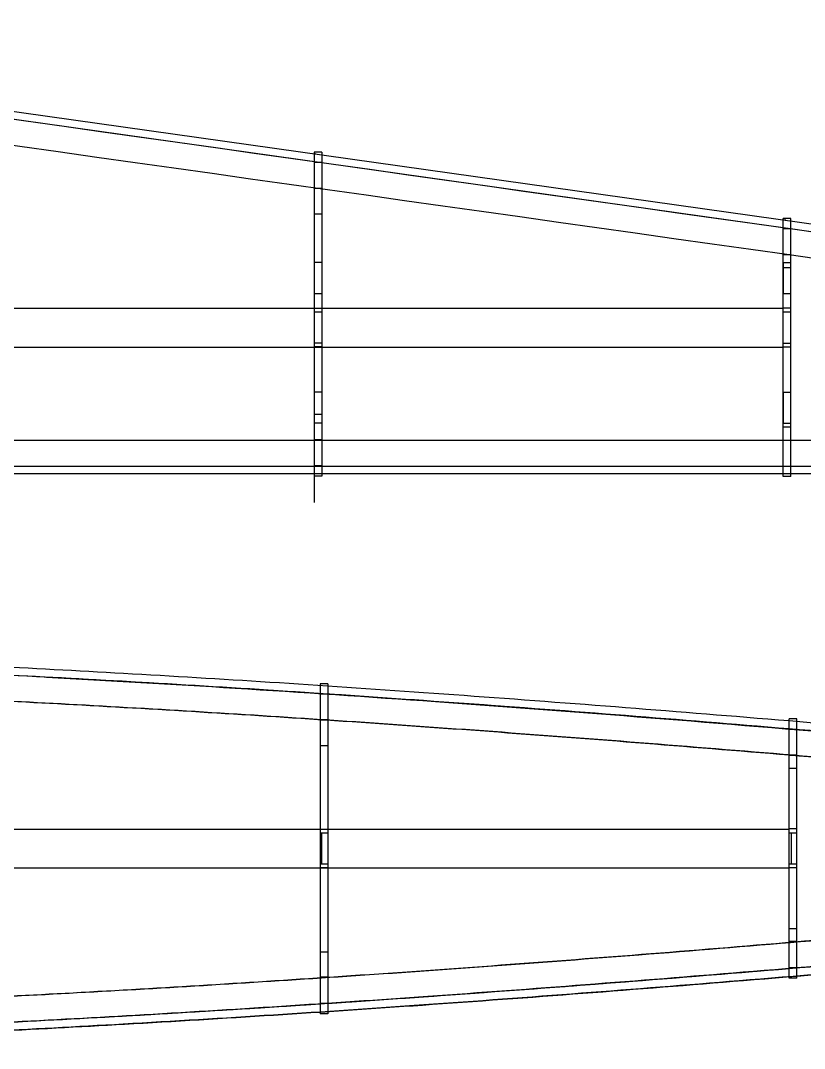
# Model space of a CAD drawing. Header units: millimetres. Extents: x -1145 to 1283, y -288 to 253.
# Drawn here: x 330 to 741, y -286 to 253 of the extents above; entities that cross this region are included whole.
import ezdxf

# ---------------------------------------------------------------- set-up
doc = ezdxf.new("R2010")
doc.units = ezdxf.units.MM
doc.header["$MEASUREMENT"] = 0
doc.layers.add('Dibujo2D$oculto$líneas', color=7, linetype='Continuous', true_color=0xffffff)
doc.layers.add('Dibujo2D$visible$líneas', color=7, linetype='Continuous', true_color=0x000000)

msp = doc.modelspace()

# ---------------------------------------------------------------- linework, layer by layer
at = {"layer": 'Dibujo2D$oculto$líneas'}
for p, q in [((483.66, 183.03), (483.66, 182.93)), ((483.66, 182.93), (483.66, 178.95)), ((484.36, 182.93), (483.66, 182.93)), ((483.66, 178.95), (483.66, 178.47)), ((483.66, 178.47), (483.66, 164.74)), ((487.73, 178.47), (483.66, 178.47)), ((487.73, 182.45), (487.73, 178.47)), ((487.73, 178.47), (487.73, 164.74)), ((483.66, 164.74), (483.66, 125.86)), ((487.73, 164.74), (483.66, 164.74)), ((487.73, 164.74), (487.73, 125.86)), ((487.73, 151.28), (483.66, 151.28)), ((729.67, 143.68), (729.67, 148.33)), ((731.01, 148.14), (729.67, 148.14)), ((733.74, 143.68), (733.74, 147.75)), ((729.67, 129.95), (729.67, 143.68)), ((733.74, 143.68), (729.67, 143.68)), ((733.74, 129.95), (733.74, 143.68)), ((729.67, 125.77), (729.67, 129.95)), ((733.74, 129.95), (729.67, 129.95)), ((733.74, 125.77), (733.74, 129.95)), ((729.72, 125.77), (729.72, 109.46)), ((729.67, 123.29), (733.74, 123.29)), ((483.66, 109.55), (483.66, 57.89)), ((487.73, 109.55), (487.73, 57.89)), ((729.67, 57.8), (729.67, 109.46)), ((733.74, 57.8), (733.74, 109.46)), ((-3.6, 101.95), (729.67, 101.95)), ((483.66, 102.04), (487.73, 102.04)), ((483.66, 100), (487.73, 100)), ((733.74, 101.95), (729.67, 101.95)), ((733.74, 99.91), (729.67, 99.91)), ((-3.6, 81.56), (729.67, 81.56)), ((487.73, 83.69), (483.66, 83.69)), ((487.73, 81.65), (483.66, 81.65)), ((729.67, 83.6), (733.74, 83.6)), ((733.74, 81.56), (729.67, 81.56)), ((729.72, 57.8), (729.72, 41.49)), ((483.66, 46.41), (487.73, 46.41)), ((483.66, 41.58), (483.66, 32.81)), ((487.73, 41.58), (487.73, 32.81)), ((729.67, 32.72), (729.67, 41.49)), ((733.74, 39.52), (729.67, 39.52)), ((733.74, 32.72), (733.74, 41.49)), ((-3.6, 32.72), (731.15, 32.72)), ((487.73, 32.81), (483.66, 32.81)), ((483.66, 32.81), (483.66, 19.22)), ((487.73, 32.81), (487.73, 19.22)), ((729.67, 19.13), (729.67, 32.72)), ((731.15, 32.72), (733.74, 32.72)), ((733.74, 32.72), (976.51, 32.72)), ((733.74, 19.13), (733.74, 32.72)), ((487.73, 19.22), (483.66, 19.22)), ((483.66, 19.22), (483.66, 19.13)), ((483.66, 19.13), (483.66, 15.05)), ((487.73, 19.22), (487.73, 19.13)), ((487.73, 19.13), (487.73, 15.05)), ((729.67, 15.05), (729.67, 19.13)), ((733.74, 15.05), (733.74, 19.13)), ((486.74, -96.11), (486.74, -100.51)), ((490.81, -96.38), (490.81, -100.51)), ((486.74, -100.51), (486.74, -114.23)), ((490.81, -100.51), (486.74, -100.51)), ((490.81, -100.51), (490.81, -114.23)), ((490.81, -114.1), (486.74, -114.1)), ((486.74, -114.23), (486.74, -173.54)), ((490.81, -114.23), (486.74, -114.23)), ((490.81, -114.23), (490.81, -173.54)), ((732.74, -119.04), (732.74, -114.66)), ((736.82, -119.04), (736.82, -115)), ((732.74, -132.79), (732.74, -119.04)), ((736.82, -119.04), (732.74, -119.04)), ((736.82, -132.79), (736.82, -119.04)), ((490.81, -127.69), (486.74, -127.69)), ((736.82, -132.63), (732.74, -132.63)), ((736.82, -132.79), (732.74, -132.79)), ((732.74, -173.46), (732.74, -132.79)), ((736.82, -173.46), (736.82, -132.79)), ((732.74, -139.43), (736.82, -139.43)), ((-0.53, -171.35), (732.74, -171.35)), ((486.74, -171.39), (490.81, -171.39)), ((736.82, -171.31), (732.74, -171.31)), ((486.74, -173.43), (490.81, -173.43)), ((487.44, -173.54), (487.44, -189.85)), ((734.09, -189.77), (734.09, -173.46)), ((-0.53, -191.74), (732.74, -191.74)), ((490.81, -189.74), (486.74, -189.74)), ((486.74, -189.85), (486.74, -249.17)), ((490.81, -191.78), (486.74, -191.78)), ((490.81, -189.85), (490.81, -249.17)), ((732.74, -230.43), (732.74, -189.77)), ((736.82, -191.69), (732.74, -191.69)), ((736.82, -230.43), (736.82, -189.77)), ((736.82, -223.79), (732.74, -223.79)), ((732.74, -244.18), (732.74, -230.43)), ((736.82, -230.43), (732.74, -230.43)), ((736.82, -230.59), (732.74, -230.59)), ((736.82, -244.18), (736.82, -230.43)), ((486.74, -235.71), (490.81, -235.71)), ((732.74, -244.7), (732.74, -244.18)), ((736.82, -244.18), (732.74, -244.18)), ((732.74, -248.84), (732.74, -244.7)), ((736.82, -244.36), (736.82, -244.18)), ((736.82, -248.5), (736.82, -244.36)), ((490.81, -249.17), (486.74, -249.17)), ((486.74, -249.17), (486.74, -262.89)), ((490.81, -249.3), (486.74, -249.3)), ((490.81, -249.17), (490.81, -262.89)), ((732.74, -248.84), (732.74, -248.84)), ((732.8, -248.84), (732.74, -248.84)), ((490.81, -262.89), (486.74, -262.89)), ((486.74, -262.89), (486.74, -263.25)), ((486.74, -263.25), (486.74, -267.39)), ((490.81, -262.89), (490.81, -262.98)), ((490.81, -262.98), (490.81, -267.11))]:
    msp.add_line(p, q, dxfattribs=at)
for points in [[(-11.76, 248.83), (418.64, 188.12), (849.03, 127.41), (1279.43, 66.7)], [(-13.68, 235.37), (416.72, 174.66), (847.13, 113.95), (1277.53, 53.24)]]:
    msp.add_open_spline(points, degree=3, dxfattribs=at)
for points, knots in [([(-8.68, -81.03), (31.78, -81.04), (115.41, -82.15), (221.9, -85.73), (312.17, -89.86), (411.85, -95.2), (515.5, -101.91), (624.46, -109.93), (740.09, -119.13), (891.92, -132.44), (1079.88, -150.64), (1208.66, -164.14), (1274.37, -171.26)], [0, 0, 0, 0, 121.393758, 250.870391, 319.647372, 392.501638, 550.32674, 631.239502, 720.262405, 898.29648, 1088.482281, 1286.765381, 1286.765381, 1286.765381, 1286.765381]), ([(1282.53, -172.24), (1280.97, -172.07), (1270.91, -170.98), (1252.8, -169.03), (1219.47, -165.46), (1162.44, -159.43), (1049.04, -147.76), (922.85, -135.52), (799.25, -124.41), (683.67, -114.6), (546.47, -104.02), (414.51, -95.47), (314.83, -90.09), (221.89, -85.81), (114.07, -82.21), (30.45, -81.13), (-8.68, -81.13)], [0, 0, 0, 0, 4.700097, 30.35873, 54.645704, 105.243442, 202.397914, 396.641326, 485.604852, 574.67642, 744.624915, 898.446029, 971.350913, 1044.110457, 1177.568966, 1294.96772, 1294.96772, 1294.96772, 1294.96772]), ([(343.27, -91.65), (376.28, -93.41), (444.29, -97.38), (549.93, -104.49), (660.22, -112.81), (817.48, -125.84), (982.69, -141.21), (1135.69, -156.71), (1221.53, -165.77), (1261.8, -170.11), (1276.61, -171.71), (1276.73, -171.73), (1278.06, -171.89), (1279.35, -172.06), (1280.61, -172.21)], [0, 0, 0, 0, 99.165518, 204.36804, 317.652829, 430.958988, 677.775078, 815.389113, 892.318476, 936.730068, 936.904052, 936.998952, 937.109669, 940.905668, 940.905668, 940.905668, 940.905668]), ([(-8.68, -94.62), (29.09, -94.63), (87.09, -95.35), (165.29, -97.45), (250.21, -100.47), (362.04, -105.84), (504.74, -114.66), (656.75, -125.85), (820.72, -139.61), (995.93, -155.92), (1117.32, -168.22), (1179.65, -174.76)], [0, 0, 0, 0, 113.299623, 174.002384, 234.687345, 368.216278, 509.870487, 663.609375, 825.472555, 1003.496486, 1191.504363, 1191.504363, 1191.504363, 1191.504363]), ([(-8.68, -94.63), (28.45, -94.64), (85.82, -95.37), (163.39, -97.45), (248.31, -100.47), (360.14, -105.84), (502.84, -114.66), (654.85, -125.85), (818.82, -139.61), (994.03, -155.92), (1115.42, -168.22), (1177.75, -174.76)], [0, 0, 0, 0, 111.400986, 172.103747, 232.788708, 366.317642, 507.971851, 661.710738, 823.573918, 1001.597849, 1189.610601, 1189.610601, 1189.610601, 1189.610601]), ([(-8.68, -268.6), (29.1, -268.6), (107.32, -267.62), (229.98, -263.72), (362.01, -257.38), (504.72, -248.57), (659.45, -237.17), (826.1, -223.14), (1001.69, -206.73), (1120.76, -194.64), (1180.79, -188.35)], [0, 0, 0, 0, 113.330048, 234.667728, 368.149213, 509.876034, 663.589312, 833.605255, 1011.579676, 1192.651689, 1192.651689, 1192.651689, 1192.651689]), ([(-5.32, -268.59), (32.05, -268.55), (109.87, -267.51), (232.12, -263.55), (364.15, -257.16), (508.2, -248.21), (661.59, -236.85), (826.89, -222.89), (999.79, -206.73), (1118.86, -194.64), (1178.88, -188.35)], [0, 0, 0, 0, 112.124539, 233.456293, 366.945791, 508.666975, 666.433045, 828.351579, 1006.326, 1187.393115, 1187.393115, 1187.393115, 1187.393115]), ([(1282.53, -191.26), (1280.97, -191.42), (1270.91, -192.51), (1252.8, -194.47), (1219.47, -198.04), (1162.44, -204.07), (1049.04, -215.74), (922.85, -227.98), (799.25, -239.08), (683.67, -248.9), (546.47, -259.48), (414.51, -268.03), (314.83, -273.41), (221.89, -277.69), (114.07, -281.29), (30.45, -282.36), (-8.68, -282.37)], [0, 0, 0, 0, 4.700097, 30.35873, 54.645704, 105.243442, 202.397914, 396.641326, 485.604852, 574.67642, 744.624915, 898.446029, 971.350913, 1044.110457, 1177.568966, 1294.96772, 1294.96772, 1294.96772, 1294.96772]), ([(-8.68, -282.19), (30.45, -282.19), (114.06, -281.11), (220.52, -277.56), (312.12, -273.36), (410.46, -268.09), (541.06, -259.67), (706.5, -247), (885.22, -231.41), (1075.86, -213), (1207.32, -199.22), (1274.37, -191.96)], [0, 0, 0, 0, 117.378215, 250.836724, 319.553991, 392.450844, 546.277625, 712.173447, 890.218283, 1084.45227, 1286.765386, 1286.765386, 1286.765386, 1286.765386]), ([(-5.32, -282.19), (13.6, -282.16), (53.67, -281.87), (136.87, -280.31), (225.36, -277.29), (316.95, -273.03), (416.64, -267.61), (547.24, -259.1), (683.1, -248.61), (797.33, -238.91), (920.93, -227.8), (1047.13, -215.57), (1160.53, -203.89), (1217.55, -197.86), (1250.88, -194.3), (1268.99, -192.34), (1279.05, -191.25), (1280.61, -191.08)], [0, 0, 0, 0, 56.767325, 120.220867, 249.625265, 322.392903, 395.297798, 549.113238, 715.017085, 804.088652, 893.052178, 1087.29559, 1184.450062, 1235.0478, 1259.334774, 1284.993408, 1289.693505, 1289.693505, 1289.693505, 1289.693505])]:
    msp.add_open_spline(points, degree=3, knots=knots, dxfattribs=at)
at = {"layer": 'Dibujo2D$visible$líneas'}
for p, q in [((-11.76, 252.91), (1232.85, 77.35)), ((-11.76, 248.83), (1279.45, 66.7)), ((483.66, 183.9), (483.66, 183.03)), ((487.73, 183.9), (483.66, 183.9)), ((487.73, 183.9), (487.73, 182.45)), ((729.67, 148.33), (729.67, 149.11)), ((733.74, 149.11), (729.67, 149.11)), ((733.74, 147.75), (733.74, 149.11)), ((483.66, 125.86), (483.66, 109.55)), ((487.73, 125.86), (483.66, 125.86)), ((487.73, 125.86), (487.73, 109.55)), ((729.67, 109.46), (729.67, 125.77)), ((733.74, 125.77), (729.67, 125.77)), ((733.74, 109.46), (733.74, 125.77)), ((487.73, 109.55), (483.66, 109.55)), ((733.74, 109.46), (729.67, 109.46)), ((483.66, 57.89), (483.66, 41.58)), ((487.73, 57.89), (483.66, 57.89)), ((487.73, 57.89), (487.73, 41.58)), ((729.67, 41.49), (729.67, 57.8)), ((733.74, 57.8), (729.67, 57.8)), ((733.74, 41.49), (733.74, 57.8)), ((487.73, 41.58), (483.66, 41.58)), ((733.74, 41.49), (729.67, 41.49)), ((-1052.88, 19.13), (976.51, 19.13)), ((483.66, 19.03), (483.66, 0)), ((976.51, 15.05), (-668.21, 15.05)), ((483.66, 15.05), (483.66, 13.79)), ((487.73, 13.79), (483.66, 13.79)), ((487.73, 15.05), (487.73, 13.79)), ((729.67, 13.7), (729.67, 15.05)), ((733.74, 13.7), (729.67, 13.7)), ((733.74, 13.7), (733.74, 15.05)), ((486.74, -95.07), (486.74, -96.11)), ((490.81, -95.07), (486.74, -95.07)), ((490.81, -95.07), (490.81, -96.38)), ((732.74, -114.66), (732.74, -113.6)), ((736.82, -113.6), (732.74, -113.6)), ((736.82, -115), (736.82, -113.6)), ((486.74, -173.54), (486.74, -189.85)), ((490.81, -173.54), (486.74, -173.54)), ((490.81, -173.54), (490.81, -189.85)), ((732.74, -189.77), (732.74, -173.46)), ((736.82, -173.46), (732.74, -173.46)), ((736.82, -189.77), (736.82, -173.46)), ((490.81, -189.85), (486.74, -189.85)), ((736.82, -189.77), (732.74, -189.77)), ((732.74, -249.62), (732.74, -248.84)), ((736.82, -249.62), (732.74, -249.62)), ((736.82, -249.62), (736.82, -248.5)), ((486.74, -267.39), (486.74, -268.33)), ((490.81, -268.33), (486.74, -268.33)), ((490.81, -267.11), (490.81, -268.33))]:
    msp.add_line(p, q, dxfattribs=at)
for points, knots in [([(1282.53, -168.1), (1281.1, -167.94), (1278, -167.6), (1269.94, -166.73), (1254.59, -165.07), (1224.14, -161.81), (1165.11, -155.55), (1050.43, -143.74), (922.93, -131.38), (799.34, -120.28), (683.7, -110.46), (570.7, -101.75), (461.72, -94.39), (385.01, -89.73), (312.26, -85.83), (221.94, -81.7), (135.62, -78.8), (52, -77.28), (11.55, -77.01), (-8.68, -77.01)], [0, 0, 0, 0, 4.302655, 9.364594, 24.297306, 50.619339, 101.238543, 202.394872, 396.480118, 485.513501, 574.676515, 744.644631, 825.504761, 902.372308, 975.198402, 1044.055483, 1173.615056, 1234.291349, 1294.966837, 1294.966837, 1294.966837, 1294.966837]), ([(-8.68, -286.32), (31.78, -286.31), (93.82, -285.49), (177.39, -283.12), (243.42, -280.64), (312.14, -277.5), (411.85, -272.15), (543.79, -263.63), (711.9, -250.7), (891.96, -234.94), (1049.07, -219.71), (1180.6, -206.18), (1247.66, -199), (1282.53, -195.23)], [0, 0, 0, 0, 121.380578, 186.110431, 250.828843, 319.592452, 392.497509, 550.372174, 716.234934, 898.302962, 1092.627757, 1189.77461, 1294.966278, 1294.966278, 1294.966278, 1294.966278]), ([(-8.68, -286.49), (31.14, -286.49), (92.22, -285.69), (175.23, -283.37), (266.41, -279.97), (388.4, -273.84), (544.54, -263.75), (712.86, -250.8), (891.96, -235.11), (1049.06, -219.89), (1162.38, -208.23), (1221.43, -201.98), (1250.1, -198.91), (1266.49, -197.14), (1275.7, -196.14), (1281.16, -195.55), (1282.53, -195.41)], [0, 0, 0, 0, 119.447912, 183.254467, 249.121166, 393.185971, 549.666854, 718.499929, 899.643818, 1089.029687, 1191.984639, 1241.415746, 1267.161181, 1278.489188, 1290.847023, 1294.966298, 1294.966298, 1294.966298, 1294.966298])]:
    msp.add_open_spline(points, degree=3, knots=knots, dxfattribs=at)

doc.saveas('drawing.dxf')
